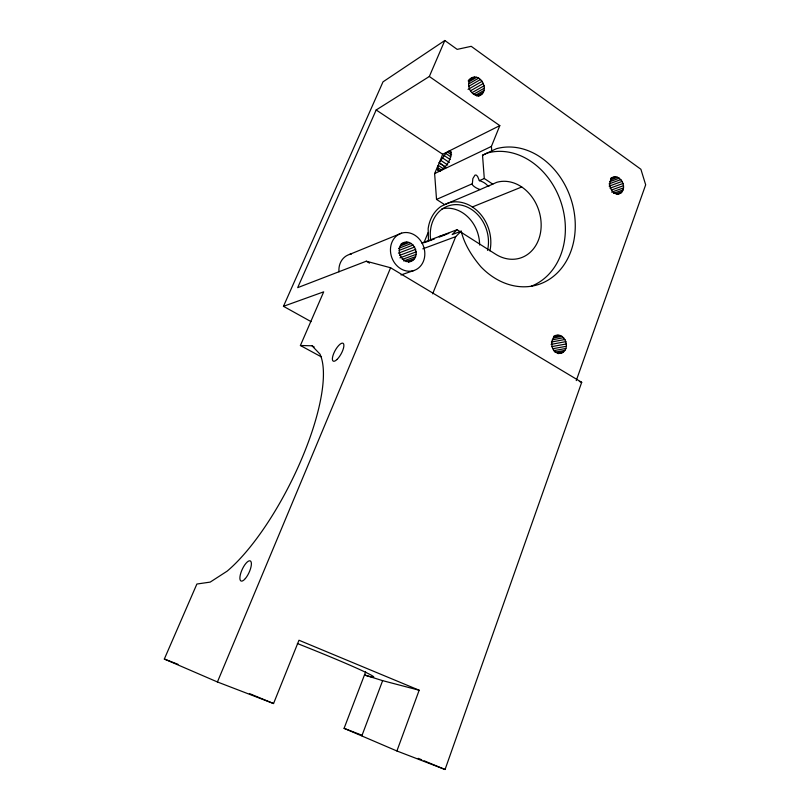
<?xml version="1.0" encoding="UTF-8"?>
<svg xmlns="http://www.w3.org/2000/svg" width="810" height="810" viewBox="0 0 810 810"><rect width="100%" height="100%" fill="white"/><g stroke="black" fill="none" stroke-linecap="round" stroke-linejoin="round"><path stroke-width="1.21" d="M614.081 177.127C604.989 180.731 611.823 198.187 620.835 193.053C628.185 186.867 619.407 172.014 610.558 178.433M558.171 335.3C547.317 336.616 551.256 356.248 561.806 352.968C571.597 348.361 564.256 330.581 553.837 336.18M408.503 262.045C423.498 259.767 413.758 235.113 401.173 243.901M445.308 167.012L439.142 162.8L445.733 153.454L448.993 151.237L451.038 151.652C451.696 159.276 445.865 168.632 438.564 171.062L437.764 170.475L437.542 167.478L442.675 154.254L499.81 125.621L429.33 76.494L376.174 109.978L297.675 287.661L366.282 261.205L390.602 267.766L581.702 382.32L445.065 769.5L396.9 750.981L344.088 728.342L365.644 671.865M487.903 186.29L489.483 185.439L480.239 189.54L479.267 189.256A9.052 4.08 22.3 0 1 472.26 184.629L472.858 178.595L475.045 175.041L476.331 175.122L477.627 176.479L479.348 180.67L480.533 181.015A9.052 4.08 22.3 0 1 487.6 185.713L487.903 186.29L496.621 182.361A39.66 32.157 71.9 0 1 541.161 225.787A39.66 32.157 71.9 0 1 495.548 254.158L457.073 229.706L421.828 243.111M478.143 96.228C492.014 92.299 479.51 69.123 468.889 79.856M576.254 380.609L645.671 184.822L640.892 169.27L471.217 46.322L457.184 49.38L444.822 40.5L383.008 81.85L283.47 306.312L311.03 321.621M396.9 750.981L419.165 690.231L298.981 640.234L273.547 703.546L217.424 681.969L164.329 659.036L196.881 584.03L210.195 582.106L227.124 571.161A132.506 41.604 -63.3 0 0 301.199 460.029A132.506 41.604 -63.3 0 0 319.95 354.081L312.002 345.779L300.399 345.505L323.696 291.833L283.47 306.312M361.878 735.763L382.634 680.653L419.165 690.231M492.824 184.194L484.289 178.504L482.527 155.226L491.751 150.873L491.407 146.428L499.81 125.621M432.651 293.817L455.716 236.641L461.204 231.164C464.444 244.569 472.068 256.375 480.907 266.804A71.098 57.358 72 0 0 574.604 236.044A71.098 57.358 72 0 0 496.479 148.686L491.751 150.873M423.863 242.899L428.075 232.683M217.424 681.969L390.602 267.766M480.239 189.54L444.66 204.657L436.529 199.422L434.626 173.573L438.139 165.28L443.313 168.693M429.33 76.494L444.822 40.5M457.073 229.706L452.183 234.556L461.204 231.164M472.716 77.547C463.755 82.124 470.904 98.243 480.32 95.013M468.16 80.919L474.65 77.102M469.122 81.729L476.705 77.284M468.97 83.774L478.74 78.074M468.666 86.366L480.624 79.431M468.069 89.404L482.223 81.243M470.357 90.892L483.438 83.4M472.179 92.573L484.188 85.749M473.485 94.304L484.4 88.138M475.359 95.307L484.096 90.396M476.715 96.046L483.266 92.38M478.71 95.782L481.98 93.96M404.696 242.524C394.217 246.23 400.302 264.283 410.873 261.195M434.626 173.573L491.407 146.428M482.527 155.226L487.225 153.049A70.186 56.933 71.9 0 1 561.057 202.419A70.186 56.933 71.9 0 1 531.218 286.234M436.529 199.422L471.886 183.941M479.348 180.67L484.289 178.504M349.454 254.461L401.598 233.159M472.351 206.965L521.751 186.978M401.001 244.488L406.883 242.19M399.877 246.119L409.121 242.514M398.52 248.407L411.267 243.486M399.239 250.341L413.171 245.015M425.048 242.453L434.514 238.859M439.243 237.067L445.156 234.819M398.419 253.176L414.71 247.01M399.462 255.433L415.773 249.328M611.115 178.645L615.823 176.894M422.8 248.852L455.716 236.641M399.968 257.863L416.3 251.819M610.548 179.871L617.615 177.248M609.91 181.642L619.346 178.17M402.246 259.443L416.239 254.32M609.079 183.9L620.885 179.577M609.14 186.118L622.141 181.399M403.724 260.972L415.611 256.648M406.134 261.66L414.447 258.663M610.021 188.173L623.032 183.485M408.088 261.913L412.837 260.212M611.651 189.945L623.487 185.713M611.641 192.132L623.477 187.93M613.534 193.317L623.001 189.975M616.187 193.803L622.1 191.727M617.291 194.289L620.835 193.053M400.99 274.954L413.95 270.51A19.673 16.828 69.9 0 0 418.335 238.008A19.673 16.828 69.9 0 0 390.633 247.111A19.673 16.828 69.9 0 0 413.95 270.51M439.03 236.571L448.801 233.381M553.939 336.717L560.105 335.502M553.321 338.003L561.958 336.322M552.501 339.815L563.618 337.669M551.357 342.063L564.965 339.481M551.053 344.392L565.906 341.617M551.529 346.67L566.392 343.936M552.744 348.745L566.362 346.275M553.463 350.7L565.846 348.492M554.971 352.178L564.874 350.426M557.31 353.038L563.497 351.955M558.1 353.606L561.806 352.968M382.634 680.653L364.459 674.973A85.647 3.21 21.5 0 0 297.341 643.515M579.332 381.449L581.702 382.32M164.329 659.036L177.998 664.311M344.088 728.342L362.384 735.399M249.389 693.552L273.547 703.546M418.213 758.342L421.716 759.79M424.055 760.762L445.065 769.5M300.399 345.505L321.509 356.967M312.002 345.779L314.189 346.964M366.282 261.205L369.512 263.128M437.542 167.478L441.693 170.201M437.42 169.249L440.539 171.295M439.142 162.8L446.381 167.589M440.508 160.208L447.748 164.997M442.138 157.677L449.368 162.476M445.733 153.454L450.907 156.897M376.174 109.978L442.675 154.254M443.91 155.378L450.117 159.499M448.993 151.237L451.069 152.624M447.464 152.037L451.605 154.801M428.46 240.54L428.156 228.582A37.017 30.831 71.2 0 1 441.005 206.408L448.315 202.905A37.017 30.831 71.2 0 1 480.31 213.941A37.017 30.831 71.2 0 1 489.908 250.887M338.985 271.826A18.043 15.866 68.5 0 1 351.479 253.996M441.865 208.879A33.736 28.239 71.1 0 1 479.621 245.025M430.717 240.378A34.162 28.461 71.2 0 1 460.576 205.001A34.162 28.461 71.2 0 1 487.519 250.361M337.031 359.458A10.206 3.432 -61.2 0 0 343.582 343.835A10.206 3.432 -61.2 0 0 333.781 353.332A10.206 3.432 -61.2 0 0 337.031 359.458M245.369 578.532A11.056 3.767 -65.3 0 0 250.756 561.3A11.056 3.767 -65.3 0 0 240.803 573.034A11.056 3.767 -65.3 0 0 245.369 578.532"/></g></svg>
